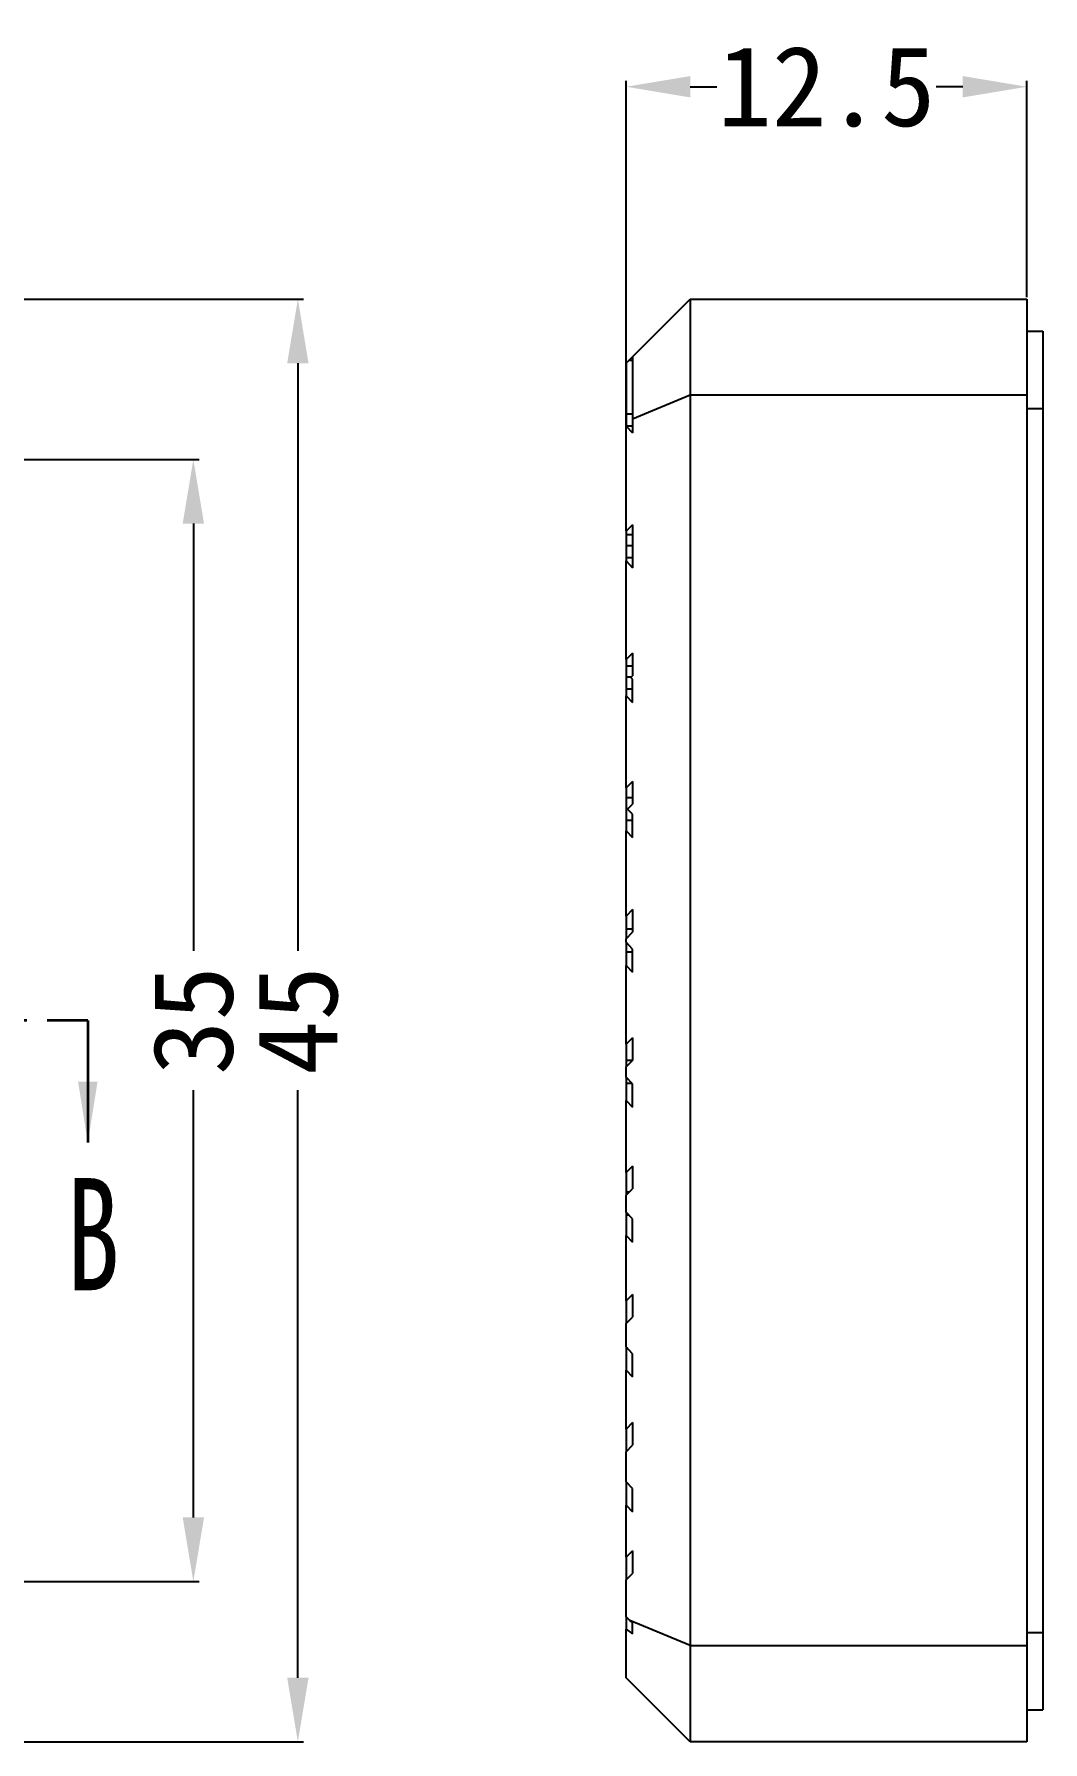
# Model space of a CAD drawing. Header units: millimetres. Extents: x -2140 to -1200, y 2406 to 2649.
# Drawn here: x -1973.8 to -1942.4, y 2541.5 to 2594.8 of the extents above; entities that cross this region are included whole.
import ezdxf

# ---------------------------------------------------------------- set-up
doc = ezdxf.new("R2010")
doc.units = ezdxf.units.MM
doc.linetypes.add('HIDDEN', pattern=[1.905, 1.27, -0.635])
doc.styles.add('SLDTEXTSTYLE5', font='TXT', dxfattribs={"width": 0.7})
doc.dimstyles.new('2.5', dxfattribs={"dimtxt": 2.5, "dimasz": 2, "dimexe": 0.18, "dimexo": 0.0625, "dimgap": 0.09, "dimtad": 0, "dimdsep": 46, "dimtxsty": 'Standard', "dimcen": 2, "dimclrd": 3, "dimclre": 3, "dimclrt": 256, "dimadec": 0, "dimazin": 2, "dimtfac": 1, "dimtofl": 0, "dimtmove": 0, "dimatfit": 3, "dimfxl": 0, "dimtolj": 1, "dimtzin": 0, "dimarcsym": 0})

# ---------------------------------------------------------------- blocks, each defined once
blk = doc.blocks.new('*D185')
at = {"color": 3, "lineweight": -2, "transparency": 16777216}
for p, q in [((-1987.04, 2581.492), (-1968.696, 2581.492)), ((-1968.876, 2579.492), (-1968.876, 2566.165)), ((-1968.876, 2548.492), (-1968.876, 2561.819)), ((-1987.04, 2546.492), (-1968.696, 2546.492))]:
    blk.add_line(p, q, dxfattribs=at)
at = {"color": 3, "transparency": 16777216}
for points in [[(-1969.21, 2579.492), (-1968.543, 2579.492), (-1968.876, 2581.492)], [(-1969.21, 2548.492), (-1968.543, 2548.492), (-1968.876, 2546.492)]]:
    blk.add_solid(points, dxfattribs=at)
at = {"layer": 'Defpoints', "color": 0, "transparency": 16777216}
for p in [(-1987.103, 2581.492), (-1968.876, 2581.492), (-1987.103, 2546.492)]:
    blk.add_point(p, dxfattribs=at)
at = {"transparency": 16777216, "insert": (-1968.876, 2563.992), "char_height": 2.5, "attachment_point": 5, "rotation": 90}
blk.add_mtext('\\A1;35', dxfattribs=at)
blk = doc.blocks.new('*D186')
at = {"color": 3, "lineweight": -2, "transparency": 16777216}
for p, q in [((-1978.04, 2586.492), (-1965.436, 2586.492)), ((-1965.616, 2584.492), (-1965.616, 2566.165)), ((-1965.616, 2543.492), (-1965.616, 2561.819)), ((-1978.04, 2541.492), (-1965.436, 2541.492))]:
    blk.add_line(p, q, dxfattribs=at)
at = {"color": 3, "transparency": 16777216}
for points in [[(-1965.95, 2584.492), (-1965.283, 2584.492), (-1965.616, 2586.492)], [(-1965.95, 2543.492), (-1965.283, 2543.492), (-1965.616, 2541.492)]]:
    blk.add_solid(points, dxfattribs=at)
at = {"layer": 'Defpoints', "color": 0, "transparency": 16777216}
for p in [(-1978.103, 2586.492), (-1965.616, 2586.492), (-1978.103, 2541.492)]:
    blk.add_point(p, dxfattribs=at)
at = {"transparency": 16777216, "insert": (-1965.616, 2563.992), "char_height": 2.5, "attachment_point": 5, "rotation": 90}
blk.add_mtext('\\A1;45', dxfattribs=at)
blk = doc.blocks.new('*D187')
at = {"color": 3, "lineweight": -2, "transparency": 16777216}
for p, q in [((-1955.378, 2580.953), (-1955.378, 2593.296)), ((-1953.378, 2593.116), (-1952.552, 2593.116)), ((-1944.878, 2593.116), (-1945.705, 2593.116)), ((-1942.878, 2586.554), (-1942.878, 2593.296))]:
    blk.add_line(p, q, dxfattribs=at)
at = {"color": 3, "transparency": 16777216}
for points in [[(-1953.378, 2593.449), (-1953.378, 2592.783), (-1955.378, 2593.116)], [(-1944.878, 2593.449), (-1944.878, 2592.783), (-1942.878, 2593.116)]]:
    blk.add_solid(points, dxfattribs=at)
at = {"layer": 'Defpoints', "color": 0, "transparency": 16777216}
for p in [(-1942.878, 2593.116), (-1942.878, 2586.492), (-1955.378, 2580.891)]:
    blk.add_point(p, dxfattribs=at)
at = {"transparency": 16777216, "insert": (-1949.128, 2593.116), "char_height": 2.5, "attachment_point": 5}
blk.add_mtext('\\A1;12.5', dxfattribs=at)

msp = doc.modelspace()

# ---------------------------------------------------------------- linework, layer by layer
at = {"color": 7, "linetype": 'Continuous', "lineweight": 25}
for p, q in [((-1955.178, 2584.692), (-1953.378, 2586.492)), ((-1953.378, 2586.492), (-1953.378, 2583.492)), ((-1953.378, 2586.492), (-1942.878, 2586.492)), ((-1942.878, 2586.492), (-1942.878, 2583.492)), ((-1942.878, 2585.492), (-1942.378, 2585.492)), ((-1942.378, 2585.492), (-1942.378, 2583.078)), ((-1955.282, 2584.588), (-1955.378, 2584.492)), ((-1955.378, 2584.492), (-1955.378, 2582.9)), ((-1955.178, 2584.692), (-1955.282, 2584.588)), ((-1955.282, 2584.588), (-1955.178, 2584.588)), ((-1955.178, 2584.692), (-1955.178, 2582.746)), ((-1953.378, 2583.492), (-1955.178, 2582.746)), ((-1953.378, 2583.492), (-1953.378, 2544.492)), ((-1942.878, 2583.492), (-1953.378, 2583.492)), ((-1942.878, 2583.492), (-1942.878, 2544.492)), ((-1955.178, 2582.9), (-1955.378, 2582.9)), ((-1955.378, 2582.9), (-1955.378, 2582.537)), ((-1942.878, 2583.078), (-1942.378, 2583.078)), ((-1942.378, 2583.078), (-1942.378, 2544.906)), ((-1955.378, 2582.537), (-1955.378, 2582.533)), ((-1955.378, 2582.537), (-1955.178, 2582.537)), ((-1955.378, 2579.249), (-1955.378, 2582.533)), ((-1955.378, 2582.533), (-1955.178, 2582.322)), ((-1955.178, 2582.746), (-1955.178, 2582.322)), ((-1955.178, 2579.449), (-1955.378, 2579.249)), ((-1955.378, 2579.249), (-1955.378, 2579.153)), ((-1955.378, 2579.153), (-1955.178, 2579.153)), ((-1955.378, 2579.153), (-1955.378, 2578.799)), ((-1955.178, 2579.449), (-1955.178, 2578.115)), ((-1955.178, 2578.799), (-1955.378, 2578.799)), ((-1955.378, 2578.799), (-1955.378, 2578.436)), ((-1955.378, 2578.436), (-1955.378, 2578.325)), ((-1955.378, 2578.436), (-1955.178, 2578.436)), ((-1955.378, 2575.249), (-1955.378, 2578.325)), ((-1955.378, 2578.325), (-1955.178, 2578.115)), ((-1955.178, 2575.449), (-1955.378, 2575.249)), ((-1955.178, 2575.449), (-1955.178, 2574.742)), ((-1955.378, 2575.249), (-1955.378, 2575.052)), ((-1955.378, 2575.052), (-1955.178, 2575.052)), ((-1955.378, 2575.052), (-1955.378, 2574.698)), ((-1955.223, 2574.698), (-1955.378, 2574.698)), ((-1955.378, 2574.698), (-1955.378, 2574.336)), ((-1955.378, 2574.336), (-1955.378, 2574.118)), ((-1955.378, 2574.336), (-1955.178, 2574.336)), ((-1955.231, 2574.689), (-1955.178, 2574.742)), ((-1955.178, 2574.633), (-1955.231, 2574.689)), ((-1955.178, 2573.908), (-1955.178, 2574.633)), ((-1955.378, 2571.249), (-1955.378, 2574.118)), ((-1955.378, 2574.118), (-1955.178, 2573.908)), ((-1955.178, 2571.449), (-1955.378, 2571.249)), ((-1955.378, 2571.249), (-1955.378, 2570.951)), ((-1955.178, 2571.449), (-1955.178, 2570.742)), ((-1955.378, 2570.951), (-1955.178, 2570.951)), ((-1955.378, 2570.951), (-1955.378, 2570.597)), ((-1955.324, 2570.597), (-1955.378, 2570.597)), ((-1955.378, 2570.597), (-1955.378, 2570.235)), ((-1955.332, 2570.588), (-1955.178, 2570.742)), ((-1955.178, 2570.426), (-1955.332, 2570.588)), ((-1955.378, 2570.235), (-1955.378, 2569.911)), ((-1955.378, 2570.235), (-1955.178, 2570.235)), ((-1955.178, 2569.701), (-1955.178, 2570.426)), ((-1955.378, 2567.249), (-1955.378, 2569.911)), ((-1955.378, 2569.911), (-1955.178, 2569.701)), ((-1955.178, 2567.449), (-1955.378, 2567.249)), ((-1955.178, 2567.449), (-1955.178, 2566.742)), ((-1955.378, 2567.249), (-1955.378, 2566.85)), ((-1955.378, 2566.85), (-1955.178, 2566.85)), ((-1955.378, 2566.85), (-1955.378, 2566.542)), ((-1955.378, 2566.542), (-1955.178, 2566.742)), ((-1955.378, 2566.43), (-1955.378, 2566.542)), ((-1955.178, 2566.219), (-1955.378, 2566.43)), ((-1955.378, 2566.43), (-1955.378, 2566.134)), ((-1955.378, 2566.134), (-1955.378, 2565.704)), ((-1955.378, 2566.134), (-1955.178, 2566.134)), ((-1955.178, 2565.494), (-1955.178, 2566.219)), ((-1955.378, 2563.249), (-1955.378, 2565.704)), ((-1955.378, 2565.704), (-1955.178, 2565.494)), ((-1955.178, 2563.449), (-1955.378, 2563.249)), ((-1955.378, 2563.249), (-1955.378, 2562.749)), ((-1955.178, 2563.449), (-1955.178, 2562.742)), ((-1955.378, 2562.749), (-1955.178, 2562.749)), ((-1955.378, 2562.749), (-1955.378, 2562.542)), ((-1955.378, 2562.542), (-1955.178, 2562.742)), ((-1955.378, 2562.222), (-1955.378, 2562.542)), ((-1955.178, 2562.012), (-1955.378, 2562.222)), ((-1955.378, 2562.222), (-1955.378, 2562.033)), ((-1955.378, 2562.033), (-1955.378, 2561.497)), ((-1955.378, 2562.033), (-1955.198, 2562.033)), ((-1955.378, 2559.249), (-1955.378, 2561.497)), ((-1955.378, 2561.497), (-1955.178, 2561.286)), ((-1955.178, 2561.286), (-1955.178, 2562.012)), ((-1955.178, 2559.449), (-1955.378, 2559.249)), ((-1955.178, 2559.449), (-1955.178, 2558.742)), ((-1955.378, 2559.249), (-1955.378, 2558.648)), ((-1955.378, 2558.542), (-1955.178, 2558.742)), ((-1955.378, 2558.648), (-1955.273, 2558.648)), ((-1955.378, 2558.648), (-1955.378, 2558.542)), ((-1955.378, 2558.015), (-1955.378, 2558.542)), ((-1955.178, 2557.805), (-1955.378, 2558.015)), ((-1955.378, 2558.015), (-1955.378, 2557.932)), ((-1955.378, 2557.932), (-1955.378, 2557.29)), ((-1955.378, 2557.932), (-1955.299, 2557.932)), ((-1955.178, 2557.079), (-1955.178, 2557.805)), ((-1955.378, 2555.249), (-1955.378, 2557.29)), ((-1955.378, 2557.29), (-1955.178, 2557.079)), ((-1955.178, 2555.449), (-1955.378, 2555.249)), ((-1955.378, 2555.249), (-1955.378, 2554.547)), ((-1955.178, 2555.449), (-1955.178, 2554.742)), ((-1955.378, 2554.542), (-1955.178, 2554.742)), ((-1955.378, 2554.547), (-1955.374, 2554.547)), ((-1955.378, 2554.547), (-1955.378, 2554.542)), ((-1955.378, 2553.808), (-1955.378, 2554.542)), ((-1955.178, 2553.598), (-1955.378, 2553.808)), ((-1955.378, 2553.808), (-1955.378, 2553.082)), ((-1955.178, 2552.872), (-1955.178, 2553.598)), ((-1955.378, 2551.249), (-1955.378, 2553.082)), ((-1955.378, 2553.082), (-1955.178, 2552.872)), ((-1955.178, 2551.449), (-1955.378, 2551.249)), ((-1955.178, 2551.449), (-1955.178, 2550.742)), ((-1955.378, 2551.249), (-1955.378, 2550.542)), ((-1955.378, 2550.542), (-1955.178, 2550.742)), ((-1955.378, 2549.601), (-1955.378, 2550.542)), ((-1955.178, 2549.39), (-1955.378, 2549.601)), ((-1955.378, 2549.601), (-1955.378, 2548.875)), ((-1955.178, 2548.665), (-1955.178, 2549.39)), ((-1955.378, 2547.249), (-1955.378, 2548.875)), ((-1955.378, 2548.875), (-1955.178, 2548.665)), ((-1955.178, 2547.449), (-1955.378, 2547.249)), ((-1955.378, 2547.249), (-1955.378, 2546.542)), ((-1955.178, 2547.449), (-1955.178, 2546.742)), ((-1955.378, 2546.542), (-1955.178, 2546.742)), ((-1955.378, 2545.394), (-1955.378, 2546.542)), ((-1955.263, 2545.273), (-1955.378, 2545.394)), ((-1955.378, 2545.394), (-1955.378, 2545.002)), ((-1955.378, 2543.492), (-1955.378, 2545.002)), ((-1955.378, 2545.002), (-1955.178, 2544.857)), ((-1953.378, 2544.492), (-1955.263, 2545.273)), ((-1955.178, 2545.211), (-1955.263, 2545.273)), ((-1955.178, 2544.857), (-1955.178, 2545.211)), ((-1953.378, 2544.492), (-1953.378, 2541.492)), ((-1953.378, 2544.492), (-1942.878, 2544.492)), ((-1942.878, 2544.906), (-1942.378, 2544.906)), ((-1942.878, 2544.492), (-1942.878, 2541.492)), ((-1942.378, 2544.906), (-1942.378, 2542.492)), ((-1953.378, 2541.492), (-1955.378, 2543.492)), ((-1942.878, 2542.492), (-1942.378, 2542.492)), ((-1942.878, 2541.492), (-1953.378, 2541.492))]:
    msp.add_line(p, q, dxfattribs=at)
at = {"color": 7, "linetype": 'HIDDEN', "lineweight": 35}
msp.add_line((-1972.169, 2563.992), (-2067.822, 2563.992), dxfattribs=at)
at = {"color": 7, "linetype": 'Continuous', "lineweight": 35}
msp.add_line((-1972.169, 2563.992), (-1972.169, 2560.182), dxfattribs=at)
msp.add_solid([(-1972.169, 2560.182), (-1971.864, 2562.087), (-1972.474, 2562.087)], dxfattribs=at)

# ---------------------------------------------------------------- texts
at = {"color": 7, "linetype": 'Continuous', "insert": (-1972.839, 2559.076), "char_height": 3.5, "attachment_point": 1, "style": 'SLDTEXTSTYLE5'}
msp.add_mtext('B', dxfattribs=at)

# ---------------------------------------------------------------- dimensions: what is measured, and where the dimension line sits
dim = msp.add_linear_dim(base=(-1942.878, 2593.116), p1=(-1955.378, 2580.891), p2=(-1942.878, 2586.492), dimstyle='2.5')
dim.commit()
dim.dimension.update_dxf_attribs({"geometry": '*D187', "text_midpoint": (-1949.128, 2593.116)})
for base, p1, p2, picture, middle in [((-1965.616, 2586.492), (-1978.103, 2541.492), (-1978.103, 2586.492), '*D186', (-1965.616, 2563.992)), ((-1968.876, 2581.492), (-1987.103, 2546.492), (-1987.103, 2581.492), '*D185', (-1968.876, 2563.992))]:
    dim = msp.add_linear_dim(base=base, p1=p1, p2=p2, angle=270, dimstyle='2.5')
    dim.commit()
    dim.dimension.update_dxf_attribs({"geometry": picture, "text_midpoint": middle})

doc.saveas('drawing.dxf')
